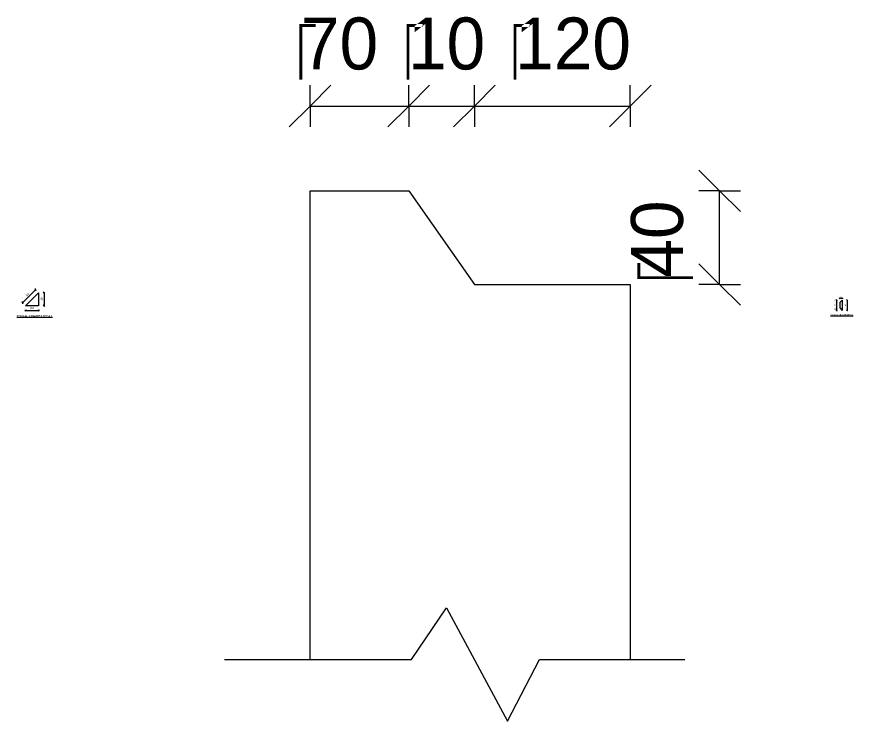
# Model space of a CAD drawing. Header units: millimetres. Extents: x 11769 to 26725, y -2451 to 18539.
# Drawn here: x 23506 to 26725, y 1523 to 4236 of the extents above; entities that cross this region are included whole.
import ezdxf

# ---------------------------------------------------------------- set-up
doc = ezdxf.new("R2010")
doc.units = ezdxf.units.MM
for name, color, linetype, lineweight in [('A-ANNO-DIMS', 211, 'Continuous', 9), ('A-ANNO-DIMS-2', 211, 'Continuous', 9), ('A-ANNO-DIMS-3', 211, 'Continuous', 9), ('A-ANNO-DIMS-80', 211, 'Continuous', 9), ('A-DETL-THIN', 151, 'Continuous', 18), ('G-ANNO-TEXT', 231, 'Continuous', 9)]:
    doc.layers.add(name, color=color, linetype=linetype, lineweight=lineweight)
doc.styles.add('Arial_2', font='arial.ttf', dxfattribs={"height": 7.5})
doc.styles.add('Arial_3', font='arial.ttf', dxfattribs={"height": 5})
doc.styles.add('Nirmala UI Semilight_2', font='NirmalaS.ttf', dxfattribs={"height": 7.5})
doc.styles.add('Nirmala UI Semilight_3', font='NirmalaS.ttf', dxfattribs={"height": 200})
doc.styles.add('Nirmala UI Semilight_5', font='NirmalaS.ttf', dxfattribs={"height": 5})
doc.dimstyles.new('Arrow_Filled_-_2_5_NI_UI_2', dxfattribs={"dimscale": 304.8, "dimtxt": 7.85523, "dimasz": 0.019685, "dimexe": 0.009843, "dimexo": 0.0625, "dimgap": 0.009843, "dimtad": 1, "dimdec": 4, "dimzin": 0, "dimdsep": 46, "dimtxsty": 'Nirmala UI Semilight_2', "dimblk1": 'OBLIQUE', "dimblk2": 'OBLIQUE', "dimsah": 1, "dimcen": 0.09, "dimazin": 0, "dimtfac": 1, "dimtdec": 4, "dimtix": 1, "dimtmove": 0, "dimatfit": 3, "dimfxl": 0.009843, "dimfxlon": 1, "dimtvp": 1, "dimtolj": 1, "dimtzin": 0, "dimarcsym": 2})
doc.dimstyles.new('Arrow_Filled_-_2_5_NI_UI_3', dxfattribs={"dimscale": 304.8, "dimtxt": 209.472789, "dimasz": 0.524934, "dimexe": 0.262467, "dimexo": 0.0625, "dimgap": 0.262467, "dimtad": 1, "dimdec": 4, "dimzin": 0, "dimdsep": 46, "dimtxsty": 'Nirmala UI Semilight_3', "dimblk1": 'OBLIQUE', "dimblk2": 'OBLIQUE', "dimsah": 1, "dimcen": 0.09, "dimazin": 0, "dimtfac": 1, "dimtdec": 4, "dimtix": 1, "dimtmove": 2, "dimatfit": 3, "dimfxl": 0.262467, "dimfxlon": 1, "dimtvp": 1, "dimtolj": 1, "dimtzin": 0, "dimarcsym": 2})
doc.dimstyles.new('Arrow_Filled_-_2_5_NI_UI_4', dxfattribs={"dimscale": 304.8, "dimtxt": 209.472789, "dimasz": 0.524934, "dimexe": 0.262467, "dimexo": 0.0625, "dimgap": 0.262467, "dimtad": 1, "dimdec": 4, "dimzin": 0, "dimdsep": 46, "dimtxsty": 'Nirmala UI Semilight_3', "dimblk1": 'OBLIQUE', "dimblk2": 'OBLIQUE', "dimsah": 1, "dimcen": 0.09, "dimazin": 0, "dimtfac": 1, "dimtdec": 4, "dimtix": 1, "dimtmove": 0, "dimatfit": 3, "dimfxl": 0.262467, "dimfxlon": 1, "dimtvp": 1, "dimtolj": 1, "dimtzin": 0, "dimarcsym": 2})
doc.dimstyles.new('Arrow_Filled_-_2_5_NI_UI_5', dxfattribs={"dimscale": 304.8, "dimtxt": 5.23682, "dimasz": 0.013123, "dimexe": 0.006562, "dimexo": 0.0625, "dimgap": 0.006562, "dimtad": 1, "dimdec": 4, "dimzin": 0, "dimdsep": 46, "dimtxsty": 'Nirmala UI Semilight_5', "dimblk1": 'OBLIQUE', "dimblk2": 'OBLIQUE', "dimsah": 1, "dimcen": 0.09, "dimazin": 0, "dimtfac": 1, "dimtdec": 4, "dimtix": 1, "dimtmove": 0, "dimatfit": 3, "dimfxl": 0.006562, "dimfxlon": 1, "dimtvp": 1, "dimtolj": 1, "dimtzin": 0, "dimarcsym": 2})

# ---------------------------------------------------------------- blocks, each defined once
blk = doc.blocks.new('DIMBLOCK34-CHAMFER DETAIL')
at = {"layer": 'A-ANNO-DIMS-3'}
for p, q in [((23539.7, 3104.9), (23536.7, 3101.9)), ((23539.7, 3104.9), (23542.7, 3107.9)), ((23539.7, 3104.9), (23539.7, 3107.9)), ((23539.7, 3104.9), (23589.7, 3104.9)), ((23539.7, 3104.9), (23539.7, 3101.9)), ((23589.7, 3104.9), (23586.7, 3101.9)), ((23589.7, 3104.9), (23592.7, 3107.9)), ((23589.7, 3104.9), (23589.7, 3107.9)), ((23589.7, 3104.9), (23589.7, 3101.9))]:
    blk.add_line(p, q, dxfattribs=at)
at = {"layer": 'A-ANNO-DIMS-3', "color": 0, "insert": (23559.8, 3117.7), "char_height": 7.5, "width": 11.654, "attachment_point": 1, "line_spacing_factor": 1.142579, "style": 'Nirmala UI Semilight_2'}
blk.add_mtext('\u202a10', dxfattribs=at)
blk = doc.blocks.new('_Oblique')
at = {"color": 0, "linetype": 'ByBlock', "lineweight": -2}
blk.add_line((-0.5, -0.5), (0.5, 0.5), dxfattribs=at)
blk = doc.blocks.new('DIMBLOCK35-CHAMFER DETAIL')
at = {"layer": 'A-ANNO-DIMS-3'}
for p, q in [((23610.7, 3172.8), (23607.7, 3175.8)), ((23610.7, 3172.8), (23607.7, 3172.8)), ((23610.7, 3172.8), (23610.7, 3122.8)), ((23610.7, 3172.8), (23613.7, 3169.8)), ((23610.7, 3172.8), (23613.7, 3172.8)), ((23610.7, 3122.8), (23607.7, 3125.8)), ((23610.7, 3122.8), (23607.7, 3122.8)), ((23610.7, 3122.8), (23613.7, 3119.8)), ((23610.7, 3122.8), (23613.7, 3122.8))]:
    blk.add_line(p, q, dxfattribs=at)
at = {"layer": 'A-ANNO-DIMS-3', "color": 0, "insert": (23597.9, 3142.9), "char_height": 7.5, "width": 11.654, "attachment_point": 1, "rotation": 90, "line_spacing_factor": 1.142579, "style": 'Nirmala UI Semilight_2'}
blk.add_mtext('\u202a10', dxfattribs=at)
blk = doc.blocks.new('DIMBLOCK36-CHAMFER DETAIL')
at = {"layer": 'A-ANNO-DIMS-3'}
for p, q in [((23577.8, 3184.7), (23577.8, 3188.9)), ((23527.8, 3134.7), (23577.8, 3184.7)), ((23577.8, 3184.7), (23575.7, 3186.8)), ((23577.8, 3184.7), (23577.8, 3180.4)), ((23577.8, 3184.7), (23580, 3182.5)), ((23527.8, 3134.7), (23525.7, 3136.8)), ((23527.8, 3134.7), (23527.8, 3138.9)), ((23527.8, 3134.7), (23527.8, 3130.4)), ((23527.8, 3134.7), (23530, 3132.5))]:
    blk.add_line(p, q, dxfattribs=at)
at = {"layer": 'A-ANNO-DIMS-3', "color": 0, "insert": (23540.3, 3165.2), "char_height": 7.5, "width": 11.826, "attachment_point": 1, "rotation": 45, "line_spacing_factor": 1.142579, "style": 'Nirmala UI Semilight_2'}
blk.add_mtext('\u202a14', dxfattribs=at)
blk = doc.blocks.new('DIMBLOCK37-TOP NOTCH DETAIL')
at = {"layer": 'A-ANNO-DIMS-80'}
for p, q in [((24634.4, 3891.8), (24714.4, 3971.8)), ((24634.4, 3891.8), (24634.4, 3971.8)), ((25014.4, 3891.8), (25094.4, 3971.8)), ((25014.4, 3891.8), (25014.4, 3971.8)), ((24634.4, 3891.8), (24554.4, 3811.8)), ((24634.4, 3891.8), (25014.4, 3891.8)), ((24634.4, 3891.8), (24634.4, 3811.8)), ((25014.4, 3891.8), (24934.4, 3811.8)), ((25014.4, 3891.8), (25014.4, 3811.8))]:
    blk.add_line(p, q, dxfattribs=at)
at = {"layer": 'A-ANNO-DIMS-80', "color": 0, "insert": (24599.2, 4232.7), "char_height": 200, "width": 356.485, "attachment_point": 1, "line_spacing_factor": 1.142579, "style": 'Nirmala UI Semilight_3'}
blk.add_mtext('\u202a70', dxfattribs=at)
blk = doc.blocks.new('DIMBLOCK38-TOP NOTCH DETAIL')
at = {"layer": 'A-ANNO-DIMS-80'}
for p, q in [((25014.4, 3891.8), (25094.4, 3971.8)), ((25014.4, 3891.8), (25014.4, 3971.8)), ((25266.8, 3891.8), (25346.8, 3971.8)), ((25266.8, 3891.8), (25266.8, 3971.8)), ((25014.4, 3891.8), (24934.4, 3811.8)), ((25014.4, 3891.8), (25266.8, 3891.8)), ((25014.4, 3891.8), (25014.4, 3811.8)), ((25266.8, 3891.8), (25186.8, 3811.8)), ((25266.8, 3891.8), (25266.8, 3811.8))]:
    blk.add_line(p, q, dxfattribs=at)
at = {"layer": 'A-ANNO-DIMS-80', "color": 0, "insert": (25011.1, 4232.7), "char_height": 200, "width": 310.781, "attachment_point": 1, "line_spacing_factor": 1.142579, "style": 'Nirmala UI Semilight_3'}
blk.add_mtext('\u202a10', dxfattribs=at)
blk = doc.blocks.new('DIMBLOCK39-TOP NOTCH DETAIL')
at = {"layer": 'A-ANNO-DIMS-80'}
for p, q in [((25266.8, 3891.8), (25346.8, 3971.8)), ((25266.8, 3891.8), (25266.8, 3971.8)), ((25866.8, 3891.8), (25946.8, 3971.8)), ((25866.8, 3891.8), (25866.8, 3971.8)), ((25266.8, 3891.8), (25186.8, 3811.8)), ((25266.8, 3891.8), (25866.8, 3891.8)), ((25266.8, 3891.8), (25266.8, 3811.8)), ((25866.8, 3891.8), (25786.8, 3811.8)), ((25866.8, 3891.8), (25866.8, 3811.8))]:
    blk.add_line(p, q, dxfattribs=at)
at = {"layer": 'A-ANNO-DIMS-80', "color": 0, "insert": (25423.4, 4232.7), "char_height": 200, "width": 493.594, "attachment_point": 1, "line_spacing_factor": 1.142579, "style": 'Nirmala UI Semilight_3'}
blk.add_mtext('\u202a120', dxfattribs=at)
blk = doc.blocks.new('DIMBLOCK40-TOP NOTCH DETAIL')
at = {"layer": 'A-ANNO-DIMS-80'}
for p, q in [((26210.5, 3565.5), (26130.5, 3645.5)), ((26210.5, 3565.5), (26130.5, 3565.5)), ((26210.5, 3205), (26210.5, 3565.5)), ((26210.5, 3565.5), (26290.5, 3485.5)), ((26210.5, 3565.5), (26290.5, 3565.5)), ((26210.5, 3205), (26130.5, 3285)), ((26210.5, 3205), (26130.5, 3205)), ((26210.5, 3205), (26290.5, 3125)), ((26210.5, 3205), (26290.5, 3205))]:
    blk.add_line(p, q, dxfattribs=at)
at = {"layer": 'A-ANNO-DIMS-80', "color": 0, "insert": (25869.5, 3231), "char_height": 200, "width": 370.196, "attachment_point": 1, "rotation": 90, "line_spacing_factor": 1.142579, "style": 'Nirmala UI Semilight_3'}
blk.add_mtext('\u202a40', dxfattribs=at)
blk = doc.blocks.new('DIMBLOCK41-GROOVE DETAIL')
at = {"layer": 'A-ANNO-DIMS-2'}
for p, q in [((26673, 3152), (26671, 3150)), ((26673, 3152), (26675, 3154)), ((26673, 3152), (26673, 3154)), ((26673, 3152), (26683, 3152)), ((26673, 3152), (26673, 3150)), ((26683, 3152), (26681, 3150)), ((26683, 3152), (26685, 3154)), ((26683, 3152), (26683, 3154)), ((26683, 3152), (26683, 3150))]:
    blk.add_line(p, q, dxfattribs=at)
at = {"layer": 'A-ANNO-DIMS-2', "color": 0, "insert": (26674.7, 3160.6), "char_height": 5, "width": 7.77, "attachment_point": 1, "line_spacing_factor": 1.142579, "style": 'Nirmala UI Semilight_5'}
blk.add_mtext('10', dxfattribs=at)
blk = doc.blocks.new('DIMBLOCK42-GROOVE DETAIL')
at = {"layer": 'A-ANNO-DIMS-2'}
for p, q in [((26660.9, 3144.9), (26658.9, 3146.9)), ((26660.9, 3144.9), (26658.9, 3144.9)), ((26660.9, 3134.9), (26658.9, 3136.9)), ((26660.9, 3134.9), (26658.9, 3134.9)), ((26660.9, 3144.9), (26660.9, 3134.9)), ((26660.9, 3144.9), (26662.9, 3142.9)), ((26660.9, 3144.9), (26662.9, 3144.9)), ((26660.9, 3134.9), (26662.9, 3132.9)), ((26660.9, 3134.9), (26662.9, 3134.9))]:
    blk.add_line(p, q, dxfattribs=at)
at = {"layer": 'A-ANNO-DIMS-2', "color": 0, "insert": (26652.3, 3136.7), "char_height": 5, "width": 7.77, "attachment_point": 1, "rotation": 90, "line_spacing_factor": 1.142579, "style": 'Nirmala UI Semilight_5'}
blk.add_mtext('10', dxfattribs=at)
blk = doc.blocks.new('DIMBLOCK43-GROOVE DETAIL')
at = {"layer": 'A-ANNO-DIMS-2'}
for p, q in [((26660.9, 3134.9), (26658.9, 3136.9)), ((26660.9, 3134.9), (26658.9, 3134.9)), ((26660.9, 3134.9), (26660.9, 3114.9)), ((26660.9, 3134.9), (26662.9, 3132.9)), ((26660.9, 3134.9), (26662.9, 3134.9)), ((26660.9, 3114.9), (26658.9, 3116.9)), ((26660.9, 3114.9), (26658.9, 3114.9)), ((26660.9, 3114.9), (26662.9, 3112.9)), ((26660.9, 3114.9), (26662.9, 3114.9))]:
    blk.add_line(p, q, dxfattribs=at)
at = {"layer": 'A-ANNO-DIMS-2', "color": 0, "insert": (26652.3, 3121.1), "char_height": 5, "width": 9.141, "attachment_point": 1, "rotation": 90, "line_spacing_factor": 1.142579, "style": 'Nirmala UI Semilight_5'}
blk.add_mtext('20', dxfattribs=at)
blk = doc.blocks.new('DIMBLOCK44-GROOVE DETAIL')
at = {"layer": 'A-ANNO-DIMS-2'}
for p, q in [((26660.9, 3114.9), (26658.9, 3116.9)), ((26660.9, 3114.9), (26658.9, 3114.9)), ((26660.9, 3104.9), (26658.9, 3106.9)), ((26660.9, 3104.9), (26658.9, 3104.9)), ((26660.9, 3114.9), (26660.9, 3104.9)), ((26660.9, 3114.9), (26662.9, 3112.9)), ((26660.9, 3114.9), (26662.9, 3114.9)), ((26660.9, 3104.9), (26662.9, 3102.9)), ((26660.9, 3104.9), (26662.9, 3104.9))]:
    blk.add_line(p, q, dxfattribs=at)
at = {"layer": 'A-ANNO-DIMS-2', "color": 0, "insert": (26652.3, 3106.7), "char_height": 5, "width": 7.77, "attachment_point": 1, "rotation": 90, "line_spacing_factor": 1.142579, "style": 'Nirmala UI Semilight_5'}
blk.add_mtext('10', dxfattribs=at)
blk = doc.blocks.new('DIMBLOCK45-GROOVE DETAIL')
at = {"layer": 'A-ANNO-DIMS-2'}
for p, q in [((26701, 3144.9), (26699, 3146.9)), ((26701, 3144.9), (26699, 3144.9)), ((26701, 3144.9), (26701, 3104.9)), ((26701, 3144.9), (26703, 3142.9)), ((26701, 3144.9), (26703, 3144.9)), ((26701, 3104.9), (26699, 3106.9)), ((26701, 3104.9), (26699, 3104.9)), ((26701, 3104.9), (26703, 3102.9)), ((26701, 3104.9), (26703, 3104.9))]:
    blk.add_line(p, q, dxfattribs=at)
at = {"layer": 'A-ANNO-DIMS-2', "color": 0, "insert": (26692.5, 3121.1), "char_height": 5, "width": 9.255, "attachment_point": 1, "rotation": 90, "line_spacing_factor": 1.142579, "style": 'Nirmala UI Semilight_5'}
blk.add_mtext('40', dxfattribs=at)

msp = doc.modelspace()

# ---------------------------------------------------------------- linework, layer by layer
at = {"layer": 'A-DETL-THIN', "lineweight": 9}
for p, q in [((24634.43112, 1760.77489), (24634.43112, 3565.45823)), ((24634.43112, 3565.45823), (25014.43112, 3565.45823)), ((25014.43112, 3565.45823), (25266.80475, 3205.03133)), ((25266.80475, 3205.03133), (25866.80475, 3205.03133)), ((25866.80475, 3205.03133), (25866.80475, 1760.77489)), ((25025.41091, 1760.77489), (25159.61721, 1959.7439)), ((25159.61721, 1959.7439), (25393.81699, 1523.30928)), ((24305.41091, 1760.77489), (25025.41091, 1760.77489)), ((25393.81699, 1523.30928), (25517.44571, 1760.77489)), ((25517.44571, 1760.77489), (26077.44571, 1760.77489))]:
    msp.add_line(p, q, dxfattribs=at)
at = {"layer": 'A-DETL-THIN'}
for p, q in [((23589.69995, 3172.79249), (23539.69995, 3122.79249)), ((23589.69995, 3172.79249), (23589.69995, 3122.79249)), ((26672.95759, 3134.93342), (26682.95759, 3144.93342)), ((26672.95759, 3134.93342), (26672.95759, 3114.93342)), ((26672.95759, 3134.93342), (26673.75759, 3134.93342)), ((26682.95759, 3144.93342), (26682.95759, 3104.93342)), ((23589.69995, 3122.79249), (23539.69995, 3122.79249)), ((26672.95759, 3114.93342), (26682.95759, 3104.93342)), ((26672.95759, 3114.93342), (26673.75759, 3114.93342))]:
    msp.add_line(p, q, dxfattribs=at)

# ---------------------------------------------------------------- texts
at = {"layer": 'G-ANNO-TEXT', "color": 7, "attachment_point": 1}
for s, insert, char_height, width, style in [('\\LTYPICAL GROOVE DETAIL', (26636.95636, 3090.65698), 5, 106.784775, 'Arial_3'), ('\\LTYPICAL CHAMFER DETAIL', (23505.62173, 3087.48198), 7.5, 166.9113375, 'Arial_2')]:
    msp.add_mtext(s, dxfattribs=dict(at, insert=insert, char_height=char_height, width=width, style=style))

# ---------------------------------------------------------------- dimensions: what is measured, and where the dimension line sits
at = {"layer": 'A-ANNO-DIMS'}
for base, p1, p2, text, override, picture, middle in [((25014.43112, 3891.80151), (24634.43112, 3811.80151), (25014.43112, 3811.80151), '\u202a70', {"dimpost": '<>', "dimfxl": 380}, 'DIMBLOCK37-TOP NOTCH DETAIL', (24777.48691, 4099.40571)), ((25866.80475, 3891.80151), (25266.80475, 3811.80151), (25866.80475, 3811.80151), '\u202a120', {"dimpost": '<>', "dimfxl": 600}, 'DIMBLOCK39-TOP NOTCH DETAIL', (25670.15322, 4099.40571))]:
    dim = msp.add_linear_dim(base=base, p1=p1, p2=p2, text=text, dimstyle='Arrow_Filled_-_2_5_NI_UI_3', override=override, dxfattribs=at)
    dim.commit()
    dim.dimension.update_dxf_attribs({"geometry": picture, "text_midpoint": middle, "dimtype": 160})
for base, p1, p2, dimstyle, override, picture, middle in [((25266.80475, 3891.80151), (25014.43112, 3811.80151), (25266.80475, 3811.80151), 'Arrow_Filled_-_2_5_NI_UI_4', {"dimpost": '<>', "dimfxl": 252.373632}, 'DIMBLOCK38-TOP NOTCH DETAIL', (25140.61794, 4092.79155)), ((23589.69995, 3104.90761), (23539.69995, 3107.90761), (23589.69995, 3107.90761), 'Arrow_Filled_-_2_5_NI_UI_2', {"dimpost": '<>', "dimfxl": 50}, 'DIMBLOCK34-CHAMFER DETAIL', (23564.69995, 3112.44474))]:
    dim = msp.add_linear_dim(base=base, p1=p1, p2=p2, text='\u202a10', dimstyle=dimstyle, override=override, dxfattribs=at)
    dim.commit()
    dim.dimension.update_dxf_attribs({"geometry": picture, "text_midpoint": middle})
for base, p1, p2, angle, text, dimstyle, override, picture, middle in [((26210.46024, 3565.45823), (26130.46024, 3205.03133), (26130.46024, 3565.45823), 90, '\u202a40', 'Arrow_Filled_-_2_5_NI_UI_4', {"dimpost": '<>', "dimfxl": 360.426899}, 'DIMBLOCK40-TOP NOTCH DETAIL', (26010.02808, 3385.24478)), ((23577.84032, 3184.65212), (23529.96164, 3132.5308), (23579.96164, 3182.5308), 45, '\u202a14', 'Arrow_Filled_-_2_5_NI_UI_2', {"dimpost": '<>', "dimfxl": 70.710678}, 'DIMBLOCK36-CHAMFER DETAIL', (23547.51077, 3164.98167)), ((23610.70727, 3122.79249), (23607.70727, 3172.79249), (23607.70727, 3122.79249), 90, '\u202a10', 'Arrow_Filled_-_2_5_NI_UI_2', {"dimpost": '<>', "dimfxl": 50}, 'DIMBLOCK35-CHAMFER DETAIL', (23603.17014, 3147.79249))]:
    dim = msp.add_linear_dim(base=base, p1=p1, p2=p2, angle=angle, text=text, dimstyle=dimstyle, override=override, dxfattribs=at)
    dim.commit()
    dim.dimension.update_dxf_attribs({"geometry": picture, "text_midpoint": middle})
dim = msp.add_linear_dim(base=(26682.95759, 3152.04854), p1=(26672.95759, 3150.04854), p2=(26682.95759, 3150.04854), dimstyle='Arrow_Filled_-_2_5_NI_UI_5', override={"dimpost": '<>', "dimfxl": 10}, dxfattribs=at)
dim.commit()
dim.dimension.update_dxf_attribs({"geometry": 'DIMBLOCK41-GROOVE DETAIL', "text_midpoint": (26677.95759, 3156.64617)})
for base, p1, p2, override, picture, middle in [((26660.85708, 3134.93342), (26662.85708, 3144.93342), (26662.85708, 3134.93342), {"dimpost": '<>', "dimfxl": 10}, 'DIMBLOCK42-GROOVE DETAIL', (26656.25945, 3139.93342)), ((26660.85708, 3114.93342), (26662.85708, 3134.93342), (26662.85708, 3114.93342), {"dimpost": '<>', "dimfxl": 20}, 'DIMBLOCK43-GROOVE DETAIL', (26656.27339, 3124.93342)), ((26701.03372, 3104.93342), (26699.03372, 3144.93342), (26699.03372, 3104.93342), {"dimpost": '<>', "dimfxl": 40}, 'DIMBLOCK45-GROOVE DETAIL', (26696.45004, 3124.93342)), ((26660.85708, 3104.93342), (26662.85708, 3114.93342), (26662.85708, 3104.93342), {"dimpost": '<>', "dimfxl": 10}, 'DIMBLOCK44-GROOVE DETAIL', (26656.25945, 3109.93342))]:
    dim = msp.add_linear_dim(base=base, p1=p1, p2=p2, angle=90, dimstyle='Arrow_Filled_-_2_5_NI_UI_5', override=override, dxfattribs=at)
    dim.commit()
    dim.dimension.update_dxf_attribs({"geometry": picture, "text_midpoint": middle})

doc.saveas('drawing.dxf')
